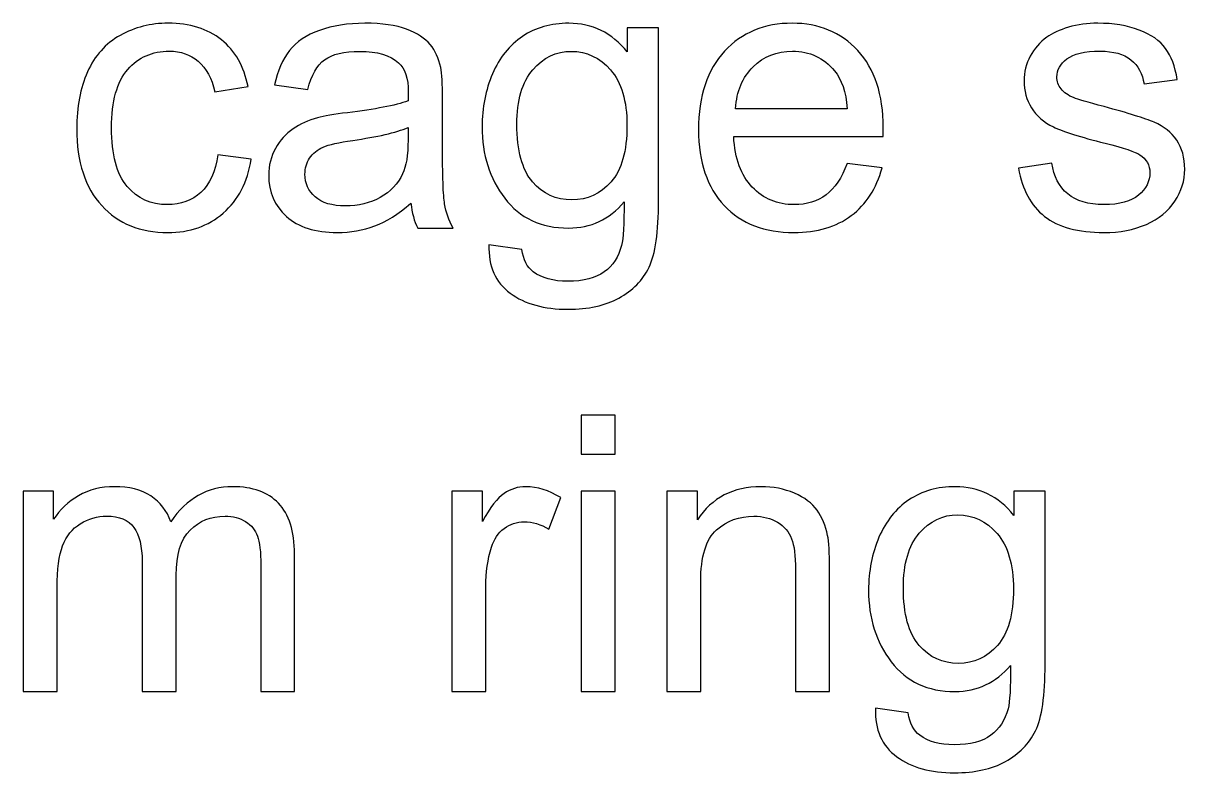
# Model space of a CAD drawing. Header units: centimetres. Extents: x -233 to -82, y 123 to 153.
# Drawn here: x -168.377 to -167.316, y 145.675 to 146.36 of the extents above; entities that cross this region are included whole.
import ezdxf

# ---------------------------------------------------------------- set-up
doc = ezdxf.new("R2010")
doc.units = ezdxf.units.CM
doc.header["$MEASUREMENT"] = 0
doc.layers.add('layer 1', color=7, linetype='Continuous')

msp = doc.modelspace()

# ---------------------------------------------------------------- linework, layer by layer
at = {"layer": 'layer 1'}
for points, knots in [([(-168.199, 146.23961), (-168.199, 146.23961), (-168.1685, 146.23561), (-168.1685, 146.23561), (-168.1685, 146.23561), (-168.1718, 146.21461), (-168.1803, 146.19821), (-168.194, 146.18631), (-168.194, 146.18631), (-168.2077, 146.17441), (-168.2246, 146.16851), (-168.2446, 146.16851), (-168.2446, 146.16851), (-168.2697, 146.16851), (-168.2898, 146.17671), (-168.305, 146.19311), (-168.305, 146.19311), (-168.3202, 146.20941), (-168.3278, 146.23291), (-168.3278, 146.26341), (-168.3278, 146.26341), (-168.3278, 146.28311), (-168.3245, 146.30041), (-168.318, 146.31521), (-168.318, 146.31521), (-168.3115, 146.33001), (-168.3015, 146.34111), (-168.2881, 146.34861), (-168.2881, 146.34861), (-168.2747, 146.35601), (-168.2601, 146.35971), (-168.2444, 146.35971), (-168.2444, 146.35971), (-168.2245, 146.35971), (-168.2083, 146.35471), (-168.1957, 146.34461), (-168.1957, 146.34461), (-168.1831, 146.33451), (-168.175, 146.32031), (-168.1714, 146.30181), (-168.1714, 146.30181), (-168.1714, 146.30181), (-168.2016, 146.29711), (-168.2016, 146.29711), (-168.2016, 146.29711), (-168.2045, 146.30941), (-168.2095, 146.31871), (-168.2168, 146.32491), (-168.2168, 146.32491), (-168.2241, 146.33111), (-168.2329, 146.33421), (-168.2432, 146.33421), (-168.2432, 146.33421), (-168.2589, 146.33421), (-168.2716, 146.32861), (-168.2813, 146.31741), (-168.2813, 146.31741), (-168.2911, 146.30621), (-168.296, 146.28851), (-168.296, 146.26421), (-168.296, 146.26421), (-168.296, 146.23971), (-168.2913, 146.22181), (-168.2818, 146.21071), (-168.2818, 146.21071), (-168.2724, 146.19961), (-168.2601, 146.19401), (-168.245, 146.19401), (-168.245, 146.19401), (-168.2328, 146.19401), (-168.2226, 146.19771), (-168.2144, 146.20521), (-168.2144, 146.20521), (-168.2063, 146.21271), (-168.2011, 146.22411), (-168.199, 146.23961)], [0, 0, 0, 0, 0.05, 0.05, 0.05, 0.05, 0.1, 0.1, 0.1, 0.1, 0.15, 0.15, 0.15, 0.15, 0.2, 0.2, 0.2, 0.2, 0.25, 0.25, 0.25, 0.25, 0.3, 0.3, 0.3, 0.3, 0.35, 0.35, 0.35, 0.35, 0.4, 0.4, 0.4, 0.4, 0.45, 0.45, 0.45, 0.45, 0.5, 0.5, 0.5, 0.5, 0.55, 0.55, 0.55, 0.55, 0.6, 0.6, 0.6, 0.6, 0.65, 0.65, 0.65, 0.65, 0.7, 0.7, 0.7, 0.7, 0.75, 0.75, 0.75, 0.75, 0.8, 0.8, 0.8, 0.8, 0.85, 0.85, 0.85, 0.85, 0.9, 0.9, 0.9, 0.9, 1, 1, 1, 1]), ([(-168.0226, 146.19521), (-168.0341, 146.18541), (-168.0451, 146.17851), (-168.0557, 146.17451), (-168.0557, 146.17451), (-168.0664, 146.17051), (-168.0778, 146.16851), (-168.0899, 146.16851), (-168.0899, 146.16851), (-168.11, 146.16851), (-168.1255, 146.17341), (-168.1363, 146.18321), (-168.1363, 146.18321), (-168.1471, 146.19301), (-168.1525, 146.20551), (-168.1525, 146.22081), (-168.1525, 146.22081), (-168.1525, 146.22981), (-168.1504, 146.23801), (-168.1463, 146.24541), (-168.1463, 146.24541), (-168.1422, 146.25281), (-168.1369, 146.25871), (-168.1303, 146.26321), (-168.1303, 146.26321), (-168.1237, 146.26771), (-168.1163, 146.27111), (-168.108, 146.27341), (-168.108, 146.27341), (-168.1019, 146.27501), (-168.0928, 146.27651), (-168.0805, 146.27801), (-168.0805, 146.27801), (-168.0554, 146.28101), (-168.037, 146.28461), (-168.0252, 146.28871), (-168.0252, 146.28871), (-168.0251, 146.29301), (-168.025, 146.29571), (-168.025, 146.29681), (-168.025, 146.29681), (-168.025, 146.30941), (-168.0279, 146.31831), (-168.0338, 146.32351), (-168.0338, 146.32351), (-168.0417, 146.33051), (-168.0535, 146.33401), (-168.0691, 146.33401), (-168.0691, 146.33401), (-168.0837, 146.33401), (-168.0945, 146.33151), (-168.1014, 146.32641), (-168.1014, 146.32641), (-168.1083, 146.32131), (-168.1135, 146.31221), (-168.1168, 146.29921), (-168.1168, 146.29921), (-168.1168, 146.29921), (-168.1471, 146.30331), (-168.1471, 146.30331), (-168.1471, 146.30331), (-168.1444, 146.31631), (-168.1398, 146.32681), (-168.1335, 146.33481), (-168.1335, 146.33481), (-168.1272, 146.34271), (-168.118, 146.34891), (-168.1061, 146.35321), (-168.1061, 146.35321), (-168.0942, 146.35751), (-168.0803, 146.35971), (-168.0646, 146.35971), (-168.0646, 146.35971), (-168.049, 146.35971), (-168.0363, 146.35791), (-168.0265, 146.35421), (-168.0265, 146.35421), (-168.0168, 146.35051), (-168.0096, 146.34581), (-168.005, 146.34031), (-168.005, 146.34031), (-168.0004, 146.33471), (-167.9972, 146.32771), (-167.9954, 146.31921), (-167.9954, 146.31921), (-167.9943, 146.31391), (-167.9938, 146.30441), (-167.9938, 146.29061), (-167.9938, 146.29061), (-167.9938, 146.29061), (-167.9938, 146.24931), (-167.9938, 146.24931), (-167.9938, 146.24931), (-167.9938, 146.22041), (-167.9931, 146.20221), (-167.9918, 146.19461), (-167.9918, 146.19461), (-167.9905, 146.18691), (-167.9879, 146.17961), (-167.984, 146.17261), (-167.984, 146.17261), (-167.984, 146.17261), (-168.0164, 146.17261), (-168.0164, 146.17261), (-168.0164, 146.17261), (-168.0196, 146.17901), (-168.0217, 146.18651), (-168.0226, 146.19521)], [0, 0, 0, 0, 0.0357143, 0.0357143, 0.0357143, 0.0357143, 0.0714286, 0.0714286, 0.0714286, 0.0714286, 0.1071429, 0.1071429, 0.1071429, 0.1071429, 0.1428571, 0.1428571, 0.1428571, 0.1428571, 0.1785714, 0.1785714, 0.1785714, 0.1785714, 0.2142857, 0.2142857, 0.2142857, 0.2142857, 0.25, 0.25, 0.25, 0.25, 0.2857143, 0.2857143, 0.2857143, 0.2857143, 0.3214286, 0.3214286, 0.3214286, 0.3214286, 0.3571429, 0.3571429, 0.3571429, 0.3571429, 0.3928571, 0.3928571, 0.3928571, 0.3928571, 0.4285714, 0.4285714, 0.4285714, 0.4285714, 0.4642857, 0.4642857, 0.4642857, 0.4642857, 0.5, 0.5, 0.5, 0.5, 0.5357143, 0.5357143, 0.5357143, 0.5357143, 0.5714286, 0.5714286, 0.5714286, 0.5714286, 0.6071429, 0.6071429, 0.6071429, 0.6071429, 0.6428571, 0.6428571, 0.6428571, 0.6428571, 0.6785714, 0.6785714, 0.6785714, 0.6785714, 0.7142857, 0.7142857, 0.7142857, 0.7142857, 0.75, 0.75, 0.75, 0.75, 0.7857143, 0.7857143, 0.7857143, 0.7857143, 0.8214286, 0.8214286, 0.8214286, 0.8214286, 0.8571429, 0.8571429, 0.8571429, 0.8571429, 0.8928571, 0.8928571, 0.8928571, 0.8928571, 0.9285714, 0.9285714, 0.9285714, 0.9285714, 1, 1, 1, 1]), ([(-167.9514, 146.15741), (-167.9514, 146.15741), (-167.9213, 146.15301), (-167.9213, 146.15301), (-167.9213, 146.15301), (-167.92, 146.14371), (-167.9165, 146.13691), (-167.9108, 146.13261), (-167.9108, 146.13261), (-167.9031, 146.12691), (-167.8926, 146.12401), (-167.8793, 146.12401), (-167.8793, 146.12401), (-167.8649, 146.12401), (-167.8538, 146.12691), (-167.846, 146.13261), (-167.846, 146.13261), (-167.8382, 146.13831), (-167.8329, 146.14641), (-167.8302, 146.15681), (-167.8302, 146.15681), (-167.8286, 146.16311), (-167.8278, 146.17631), (-167.8279, 146.19651), (-167.8279, 146.19651), (-167.8414, 146.18061), (-167.8583, 146.17261), (-167.8786, 146.17261), (-167.8786, 146.17261), (-167.9037, 146.17261), (-167.9232, 146.18171), (-167.9369, 146.19981), (-167.9369, 146.19981), (-167.9507, 146.21791), (-167.9576, 146.23971), (-167.9576, 146.26511), (-167.9576, 146.26511), (-167.9576, 146.28261), (-167.9544, 146.29871), (-167.9481, 146.31351), (-167.9481, 146.31351), (-167.9418, 146.32821), (-167.9327, 146.33961), (-167.9207, 146.34771), (-167.9207, 146.34771), (-167.9087, 146.35571), (-167.8946, 146.35971), (-167.8784, 146.35971), (-167.8784, 146.35971), (-167.8568, 146.35971), (-167.839, 146.35101), (-167.825, 146.33351), (-167.825, 146.33351), (-167.825, 146.33351), (-167.825, 146.35551), (-167.825, 146.35551), (-167.825, 146.35551), (-167.825, 146.35551), (-167.7964, 146.35551), (-167.7964, 146.35551), (-167.7964, 146.35551), (-167.7964, 146.35551), (-167.7964, 146.19741), (-167.7964, 146.19741), (-167.7964, 146.19741), (-167.7964, 146.16891), (-167.7993, 146.14871), (-167.8051, 146.13681), (-167.8051, 146.13681), (-167.8109, 146.12491), (-167.8201, 146.11561), (-167.8326, 146.10871), (-167.8326, 146.10871), (-167.8452, 146.10181), (-167.8607, 146.09841), (-167.8791, 146.09841), (-167.8791, 146.09841), (-167.9009, 146.09841), (-167.9185, 146.10331), (-167.9319, 146.11311), (-167.9319, 146.11311), (-167.9454, 146.12291), (-167.9519, 146.13771), (-167.9514, 146.15741)], [0, 0, 0, 0, 0.0454545, 0.0454545, 0.0454545, 0.0454545, 0.0909091, 0.0909091, 0.0909091, 0.0909091, 0.1363636, 0.1363636, 0.1363636, 0.1363636, 0.1818182, 0.1818182, 0.1818182, 0.1818182, 0.2272727, 0.2272727, 0.2272727, 0.2272727, 0.2727273, 0.2727273, 0.2727273, 0.2727273, 0.3181818, 0.3181818, 0.3181818, 0.3181818, 0.3636364, 0.3636364, 0.3636364, 0.3636364, 0.4090909, 0.4090909, 0.4090909, 0.4090909, 0.4545455, 0.4545455, 0.4545455, 0.4545455, 0.5, 0.5, 0.5, 0.5, 0.5454545, 0.5454545, 0.5454545, 0.5454545, 0.5909091, 0.5909091, 0.5909091, 0.5909091, 0.6363636, 0.6363636, 0.6363636, 0.6363636, 0.6818182, 0.6818182, 0.6818182, 0.6818182, 0.7272727, 0.7272727, 0.7272727, 0.7272727, 0.7727273, 0.7727273, 0.7727273, 0.7727273, 0.8181818, 0.8181818, 0.8181818, 0.8181818, 0.8636364, 0.8636364, 0.8636364, 0.8636364, 0.9090909, 0.9090909, 0.9090909, 0.9090909, 1, 1, 1, 1]), ([(-167.6243, 146.23151), (-167.6243, 146.23151), (-167.5923, 146.22751), (-167.5923, 146.22751), (-167.5923, 146.22751), (-167.5974, 146.20881), (-167.6067, 146.19431), (-167.6204, 146.18401), (-167.6204, 146.18401), (-167.6341, 146.17371), (-167.6515, 146.16851), (-167.6727, 146.16851), (-167.6727, 146.16851), (-167.6995, 146.16851), (-167.7207, 146.17671), (-167.7364, 146.19321), (-167.7364, 146.19321), (-167.7521, 146.20971), (-167.7599, 146.23281), (-167.7599, 146.26251), (-167.7599, 146.26251), (-167.7599, 146.29331), (-167.752, 146.31721), (-167.7361, 146.33421), (-167.7361, 146.33421), (-167.7202, 146.35121), (-167.6997, 146.35971), (-167.6744, 146.35971), (-167.6744, 146.35971), (-167.65, 146.35971), (-167.63, 146.35141), (-167.6145, 146.33471), (-167.6145, 146.33471), (-167.599, 146.31801), (-167.5912, 146.29461), (-167.5912, 146.26441), (-167.5912, 146.26441), (-167.5912, 146.26261), (-167.5913, 146.25981), (-167.5914, 146.25611), (-167.5914, 146.25611), (-167.5914, 146.25611), (-167.7278, 146.25611), (-167.7278, 146.25611), (-167.7278, 146.25611), (-167.7267, 146.23601), (-167.721, 146.22071), (-167.7108, 146.21001), (-167.7108, 146.21001), (-167.7006, 146.19931), (-167.6878, 146.19401), (-167.6725, 146.19401), (-167.6725, 146.19401), (-167.6612, 146.19401), (-167.6515, 146.19701), (-167.6434, 146.20301), (-167.6434, 146.20301), (-167.6354, 146.20891), (-167.629, 146.21841), (-167.6243, 146.23151)], [0, 0, 0, 0, 0.0625, 0.0625, 0.0625, 0.0625, 0.125, 0.125, 0.125, 0.125, 0.1875, 0.1875, 0.1875, 0.1875, 0.25, 0.25, 0.25, 0.25, 0.3125, 0.3125, 0.3125, 0.3125, 0.375, 0.375, 0.375, 0.375, 0.4375, 0.4375, 0.4375, 0.4375, 0.5, 0.5, 0.5, 0.5, 0.5625, 0.5625, 0.5625, 0.5625, 0.625, 0.625, 0.625, 0.625, 0.6875, 0.6875, 0.6875, 0.6875, 0.75, 0.75, 0.75, 0.75, 0.8125, 0.8125, 0.8125, 0.8125, 0.875, 0.875, 0.875, 0.875, 1, 1, 1, 1]), ([(-167.4677, 146.22721), (-167.4677, 146.22721), (-167.4371, 146.23201), (-167.4371, 146.23201), (-167.4371, 146.23201), (-167.4354, 146.21971), (-167.4306, 146.21031), (-167.4227, 146.20381), (-167.4227, 146.20381), (-167.4148, 146.19731), (-167.4038, 146.19401), (-167.3897, 146.19401), (-167.3897, 146.19401), (-167.3755, 146.19401), (-167.3649, 146.19691), (-167.358, 146.20271), (-167.358, 146.20271), (-167.3511, 146.20851), (-167.3477, 146.21531), (-167.3477, 146.22311), (-167.3477, 146.22311), (-167.3477, 146.23011), (-167.3507, 146.23561), (-167.3568, 146.23961), (-167.3568, 146.23961), (-167.3611, 146.24231), (-167.3716, 146.24581), (-167.3885, 146.25011), (-167.3885, 146.25011), (-167.4112, 146.25581), (-167.427, 146.26081), (-167.4358, 146.26501), (-167.4358, 146.26501), (-167.4446, 146.26921), (-167.4513, 146.27501), (-167.4558, 146.28241), (-167.4558, 146.28241), (-167.4603, 146.28981), (-167.4626, 146.29801), (-167.4626, 146.30701), (-167.4626, 146.30701), (-167.4626, 146.31511), (-167.4607, 146.32271), (-167.457, 146.32961), (-167.457, 146.32961), (-167.4533, 146.33651), (-167.4482, 146.34231), (-167.4417, 146.34691), (-167.4417, 146.34691), (-167.4369, 146.35051), (-167.4303, 146.35351), (-167.422, 146.35601), (-167.422, 146.35601), (-167.4137, 146.35851), (-167.4047, 146.35971), (-167.3952, 146.35971), (-167.3952, 146.35971), (-167.3809, 146.35971), (-167.3683, 146.35761), (-167.3574, 146.35351), (-167.3574, 146.35351), (-167.3465, 146.34941), (-167.3385, 146.34381), (-167.3333, 146.33671), (-167.3333, 146.33671), (-167.3282, 146.32961), (-167.3246, 146.32021), (-167.3227, 146.30831), (-167.3227, 146.30831), (-167.3227, 146.30831), (-167.353, 146.30421), (-167.353, 146.30421), (-167.353, 146.30421), (-167.3544, 146.31361), (-167.3584, 146.32101), (-167.365, 146.32631), (-167.365, 146.32631), (-167.3716, 146.33161), (-167.3809, 146.33421), (-167.393, 146.33421), (-167.393, 146.33421), (-167.4072, 146.33421), (-167.4173, 146.33191), (-167.4234, 146.32721), (-167.4234, 146.32721), (-167.4295, 146.32251), (-167.4326, 146.31691), (-167.4326, 146.31061), (-167.4326, 146.31061), (-167.4326, 146.30651), (-167.4313, 146.30291), (-167.4288, 146.29971), (-167.4288, 146.29971), (-167.4263, 146.29641), (-167.4223, 146.29361), (-167.4169, 146.29151), (-167.4169, 146.29151), (-167.4138, 146.29031), (-167.4047, 146.28761), (-167.3895, 146.28351), (-167.3895, 146.28351), (-167.3676, 146.27761), (-167.3523, 146.27291), (-167.3436, 146.26921), (-167.3436, 146.26921), (-167.3349, 146.26551), (-167.3281, 146.26001), (-167.3232, 146.25291), (-167.3232, 146.25291), (-167.3183, 146.24581), (-167.3158, 146.23691), (-167.3158, 146.22631), (-167.3158, 146.22631), (-167.3158, 146.21601), (-167.3188, 146.20631), (-167.3248, 146.19721), (-167.3248, 146.19721), (-167.3309, 146.18811), (-167.3396, 146.18101), (-167.3509, 146.17601), (-167.3509, 146.17601), (-167.3623, 146.17101), (-167.3752, 146.16851), (-167.3895, 146.16851), (-167.3895, 146.16851), (-167.4133, 146.16851), (-167.4314, 146.17341), (-167.4439, 146.18331), (-167.4439, 146.18331), (-167.4564, 146.19321), (-167.4643, 146.20781), (-167.4677, 146.22721)], [0, 0, 0, 0, 0.0294118, 0.0294118, 0.0294118, 0.0294118, 0.0588235, 0.0588235, 0.0588235, 0.0588235, 0.0882353, 0.0882353, 0.0882353, 0.0882353, 0.1176471, 0.1176471, 0.1176471, 0.1176471, 0.1470588, 0.1470588, 0.1470588, 0.1470588, 0.1764706, 0.1764706, 0.1764706, 0.1764706, 0.2058824, 0.2058824, 0.2058824, 0.2058824, 0.2352941, 0.2352941, 0.2352941, 0.2352941, 0.2647059, 0.2647059, 0.2647059, 0.2647059, 0.2941176, 0.2941176, 0.2941176, 0.2941176, 0.3235294, 0.3235294, 0.3235294, 0.3235294, 0.3529412, 0.3529412, 0.3529412, 0.3529412, 0.3823529, 0.3823529, 0.3823529, 0.3823529, 0.4117647, 0.4117647, 0.4117647, 0.4117647, 0.4411765, 0.4411765, 0.4411765, 0.4411765, 0.4705882, 0.4705882, 0.4705882, 0.4705882, 0.5, 0.5, 0.5, 0.5, 0.5294118, 0.5294118, 0.5294118, 0.5294118, 0.5588235, 0.5588235, 0.5588235, 0.5588235, 0.5882353, 0.5882353, 0.5882353, 0.5882353, 0.6176471, 0.6176471, 0.6176471, 0.6176471, 0.6470588, 0.6470588, 0.6470588, 0.6470588, 0.6764706, 0.6764706, 0.6764706, 0.6764706, 0.7058824, 0.7058824, 0.7058824, 0.7058824, 0.7352941, 0.7352941, 0.7352941, 0.7352941, 0.7647059, 0.7647059, 0.7647059, 0.7647059, 0.7941176, 0.7941176, 0.7941176, 0.7941176, 0.8235294, 0.8235294, 0.8235294, 0.8235294, 0.8529412, 0.8529412, 0.8529412, 0.8529412, 0.8823529, 0.8823529, 0.8823529, 0.8823529, 0.9117647, 0.9117647, 0.9117647, 0.9117647, 0.9411765, 0.9411765, 0.9411765, 0.9411765, 1, 1, 1, 1]), ([(-167.9258, 146.26731), (-167.9258, 146.24331), (-167.921, 146.22581), (-167.9115, 146.21481), (-167.9115, 146.21481), (-167.902, 146.20381), (-167.89, 146.19831), (-167.8756, 146.19831), (-167.8756, 146.19831), (-167.8614, 146.19831), (-167.8495, 146.20381), (-167.8398, 146.21481), (-167.8398, 146.21481), (-167.8301, 146.22571), (-167.8253, 146.24291), (-167.8253, 146.26631), (-167.8253, 146.26631), (-167.8253, 146.28871), (-167.8303, 146.30561), (-167.8402, 146.31701), (-167.8402, 146.31701), (-167.8501, 146.32831), (-167.8621, 146.33401), (-167.8762, 146.33401), (-167.8762, 146.33401), (-167.8899, 146.33401), (-167.9016, 146.32841), (-167.9113, 146.31721), (-167.9113, 146.31721), (-167.921, 146.30601), (-167.9258, 146.28941), (-167.9258, 146.26731)], [0, 0, 0, 0, 0.1111111, 0.1111111, 0.1111111, 0.1111111, 0.2222222, 0.2222222, 0.2222222, 0.2222222, 0.3333333, 0.3333333, 0.3333333, 0.3333333, 0.4444444, 0.4444444, 0.4444444, 0.4444444, 0.5555556, 0.5555556, 0.5555556, 0.5555556, 0.6666667, 0.6666667, 0.6666667, 0.6666667, 0.7777778, 0.7777778, 0.7777778, 0.7777778, 1, 1, 1, 1]), ([(-167.7261, 146.28161), (-167.7261, 146.28161), (-167.624, 146.28161), (-167.624, 146.28161), (-167.624, 146.28161), (-167.6253, 146.29701), (-167.6292, 146.30861), (-167.6357, 146.31631), (-167.6357, 146.31631), (-167.6456, 146.32821), (-167.6584, 146.33421), (-167.6741, 146.33421), (-167.6741, 146.33421), (-167.6884, 146.33421), (-167.7003, 146.32941), (-167.71, 146.31991), (-167.71, 146.31991), (-167.7197, 146.31041), (-167.7251, 146.29761), (-167.7261, 146.28161)], [0, 0, 0, 0, 0.1666667, 0.1666667, 0.1666667, 0.1666667, 0.3333333, 0.3333333, 0.3333333, 0.3333333, 0.5, 0.5, 0.5, 0.5, 0.6666667, 0.6666667, 0.6666667, 0.6666667, 1, 1, 1, 1]), ([(-168.0252, 146.26441), (-168.0364, 146.25981), (-168.0533, 146.25591), (-168.0758, 146.25271), (-168.0758, 146.25271), (-168.0885, 146.25081), (-168.0975, 146.24881), (-168.1028, 146.24651), (-168.1028, 146.24651), (-168.1081, 146.24421), (-168.1122, 146.24091), (-168.1151, 146.23651), (-168.1151, 146.23651), (-168.118, 146.23201), (-168.1194, 146.22711), (-168.1194, 146.22171), (-168.1194, 146.22171), (-168.1194, 146.21341), (-168.1163, 146.20661), (-168.11, 146.20111), (-168.11, 146.20111), (-168.1037, 146.19561), (-168.0946, 146.19281), (-168.0825, 146.19281), (-168.0825, 146.19281), (-168.0706, 146.19281), (-168.0599, 146.19541), (-168.0506, 146.20061), (-168.0506, 146.20061), (-168.0413, 146.20581), (-168.0345, 146.21291), (-168.0302, 146.22201), (-168.0302, 146.22201), (-168.0269, 146.22901), (-168.0252, 146.23931), (-168.0252, 146.25301), (-168.0252, 146.25301), (-168.0252, 146.25301), (-168.0252, 146.26441), (-168.0252, 146.26441)], [0, 0, 0, 0, 0.0909091, 0.0909091, 0.0909091, 0.0909091, 0.1818182, 0.1818182, 0.1818182, 0.1818182, 0.2727273, 0.2727273, 0.2727273, 0.2727273, 0.3636364, 0.3636364, 0.3636364, 0.3636364, 0.4545455, 0.4545455, 0.4545455, 0.4545455, 0.5454545, 0.5454545, 0.5454545, 0.5454545, 0.6363636, 0.6363636, 0.6363636, 0.6363636, 0.7272727, 0.7272727, 0.7272727, 0.7272727, 0.8181818, 0.8181818, 0.8181818, 0.8181818, 1, 1, 1, 1]), ([(-167.8672, 145.96618), (-167.8672, 145.96618), (-167.8672, 146.00178), (-167.8672, 146.00178), (-167.8672, 146.00178), (-167.8672, 146.00178), (-167.8362, 146.00178), (-167.8362, 146.00178), (-167.8362, 146.00178), (-167.8362, 146.00178), (-167.8362, 145.96618), (-167.8362, 145.96618), (-167.8362, 145.96618), (-167.8362, 145.96618), (-167.8672, 145.96618), (-167.8672, 145.96618)], [0, 0, 0, 0, 0.2, 0.2, 0.2, 0.2, 0.4, 0.4, 0.4, 0.4, 0.6, 0.6, 0.6, 0.6, 1, 1, 1, 1]), ([(-168.3767, 145.74928), (-168.3767, 145.74928), (-168.3767, 145.93218), (-168.3767, 145.93218), (-168.3767, 145.93218), (-168.3767, 145.93218), (-168.349, 145.93218), (-168.349, 145.93218), (-168.349, 145.93218), (-168.349, 145.93218), (-168.349, 145.90658), (-168.349, 145.90658), (-168.349, 145.90658), (-168.3433, 145.91548), (-168.3356, 145.92268), (-168.3261, 145.92818), (-168.3261, 145.92818), (-168.3166, 145.93368), (-168.3057, 145.93638), (-168.2935, 145.93638), (-168.2935, 145.93638), (-168.28, 145.93638), (-168.2689, 145.93358), (-168.2602, 145.92798), (-168.2602, 145.92798), (-168.2515, 145.92228), (-168.2454, 145.91438), (-168.2419, 145.90428), (-168.2419, 145.90428), (-168.2274, 145.92568), (-168.2086, 145.93638), (-168.1854, 145.93638), (-168.1854, 145.93638), (-168.1673, 145.93638), (-168.1533, 145.93138), (-168.1435, 145.92128), (-168.1435, 145.92128), (-168.1338, 145.91118), (-168.1289, 145.89578), (-168.1289, 145.87488), (-168.1289, 145.87488), (-168.1289, 145.87488), (-168.1289, 145.74928), (-168.1289, 145.74928), (-168.1289, 145.74928), (-168.1289, 145.74928), (-168.1597, 145.74928), (-168.1597, 145.74928), (-168.1597, 145.74928), (-168.1597, 145.74928), (-168.1597, 145.86448), (-168.1597, 145.86448), (-168.1597, 145.86448), (-168.1597, 145.87688), (-168.1607, 145.88578), (-168.1627, 145.89128), (-168.1627, 145.89128), (-168.1647, 145.89678), (-168.1683, 145.90118), (-168.1736, 145.90448), (-168.1736, 145.90448), (-168.1789, 145.90778), (-168.1852, 145.90948), (-168.1923, 145.90948), (-168.1923, 145.90948), (-168.2052, 145.90948), (-168.2158, 145.90518), (-168.2243, 145.89668), (-168.2243, 145.89668), (-168.2328, 145.88808), (-168.237, 145.87438), (-168.237, 145.85558), (-168.237, 145.85558), (-168.237, 145.85558), (-168.237, 145.74928), (-168.237, 145.74928), (-168.237, 145.74928), (-168.237, 145.74928), (-168.2681, 145.74928), (-168.2681, 145.74928), (-168.2681, 145.74928), (-168.2681, 145.74928), (-168.2681, 145.86818), (-168.2681, 145.86818), (-168.2681, 145.86818), (-168.2681, 145.88188), (-168.2706, 145.89228), (-168.2756, 145.89918), (-168.2756, 145.89918), (-168.2807, 145.90608), (-168.2889, 145.90948), (-168.3004, 145.90948), (-168.3004, 145.90948), (-168.3091, 145.90948), (-168.3172, 145.90718), (-168.3246, 145.90258), (-168.3246, 145.90258), (-168.332, 145.89798), (-168.3374, 145.89128), (-168.3407, 145.88248), (-168.3407, 145.88248), (-168.344, 145.87358), (-168.3457, 145.86088), (-168.3457, 145.84418), (-168.3457, 145.84418), (-168.3457, 145.84418), (-168.3457, 145.74928), (-168.3457, 145.74928), (-168.3457, 145.74928), (-168.3457, 145.74928), (-168.3767, 145.74928), (-168.3767, 145.74928)], [0, 0, 0, 0, 0.0344828, 0.0344828, 0.0344828, 0.0344828, 0.0689655, 0.0689655, 0.0689655, 0.0689655, 0.1034483, 0.1034483, 0.1034483, 0.1034483, 0.137931, 0.137931, 0.137931, 0.137931, 0.1724138, 0.1724138, 0.1724138, 0.1724138, 0.2068966, 0.2068966, 0.2068966, 0.2068966, 0.2413793, 0.2413793, 0.2413793, 0.2413793, 0.2758621, 0.2758621, 0.2758621, 0.2758621, 0.3103448, 0.3103448, 0.3103448, 0.3103448, 0.3448276, 0.3448276, 0.3448276, 0.3448276, 0.3793103, 0.3793103, 0.3793103, 0.3793103, 0.4137931, 0.4137931, 0.4137931, 0.4137931, 0.4482759, 0.4482759, 0.4482759, 0.4482759, 0.4827586, 0.4827586, 0.4827586, 0.4827586, 0.5172414, 0.5172414, 0.5172414, 0.5172414, 0.5517241, 0.5517241, 0.5517241, 0.5517241, 0.5862069, 0.5862069, 0.5862069, 0.5862069, 0.6206897, 0.6206897, 0.6206897, 0.6206897, 0.6551724, 0.6551724, 0.6551724, 0.6551724, 0.6896552, 0.6896552, 0.6896552, 0.6896552, 0.7241379, 0.7241379, 0.7241379, 0.7241379, 0.7586207, 0.7586207, 0.7586207, 0.7586207, 0.7931034, 0.7931034, 0.7931034, 0.7931034, 0.8275862, 0.8275862, 0.8275862, 0.8275862, 0.862069, 0.862069, 0.862069, 0.862069, 0.8965517, 0.8965517, 0.8965517, 0.8965517, 0.9310345, 0.9310345, 0.9310345, 0.9310345, 1, 1, 1, 1]), ([(-167.9852, 145.74928), (-167.9852, 145.74928), (-167.9852, 145.93218), (-167.9852, 145.93218), (-167.9852, 145.93218), (-167.9852, 145.93218), (-167.9573, 145.93218), (-167.9573, 145.93218), (-167.9573, 145.93218), (-167.9573, 145.93218), (-167.9573, 145.90448), (-167.9573, 145.90448), (-167.9573, 145.90448), (-167.9502, 145.91748), (-167.9436, 145.92608), (-167.9375, 145.93018), (-167.9375, 145.93018), (-167.9315, 145.93428), (-167.9249, 145.93638), (-167.9177, 145.93638), (-167.9177, 145.93638), (-167.9072, 145.93638), (-167.8966, 145.93308), (-167.8858, 145.92638), (-167.8858, 145.92638), (-167.8858, 145.92638), (-167.8965, 145.89758), (-167.8965, 145.89758), (-167.8965, 145.89758), (-167.904, 145.90208), (-167.9116, 145.90428), (-167.9192, 145.90428), (-167.9192, 145.90428), (-167.926, 145.90428), (-167.9321, 145.90228), (-167.9375, 145.89818), (-167.9375, 145.89818), (-167.9429, 145.89408), (-167.9467, 145.88848), (-167.949, 145.88118), (-167.949, 145.88118), (-167.9525, 145.87018), (-167.9542, 145.85818), (-167.9542, 145.84508), (-167.9542, 145.84508), (-167.9542, 145.84508), (-167.9542, 145.74928), (-167.9542, 145.74928), (-167.9542, 145.74928), (-167.9542, 145.74928), (-167.9852, 145.74928), (-167.9852, 145.74928)], [0, 0, 0, 0, 0.0714286, 0.0714286, 0.0714286, 0.0714286, 0.1428571, 0.1428571, 0.1428571, 0.1428571, 0.2142857, 0.2142857, 0.2142857, 0.2142857, 0.2857143, 0.2857143, 0.2857143, 0.2857143, 0.3571429, 0.3571429, 0.3571429, 0.3571429, 0.4285714, 0.4285714, 0.4285714, 0.4285714, 0.5, 0.5, 0.5, 0.5, 0.5714286, 0.5714286, 0.5714286, 0.5714286, 0.6428571, 0.6428571, 0.6428571, 0.6428571, 0.7142857, 0.7142857, 0.7142857, 0.7142857, 0.7857143, 0.7857143, 0.7857143, 0.7857143, 0.8571429, 0.8571429, 0.8571429, 0.8571429, 1, 1, 1, 1]), ([(-167.8672, 145.74928), (-167.8672, 145.74928), (-167.8672, 145.93218), (-167.8672, 145.93218), (-167.8672, 145.93218), (-167.8672, 145.93218), (-167.8362, 145.93218), (-167.8362, 145.93218), (-167.8362, 145.93218), (-167.8362, 145.93218), (-167.8362, 145.74928), (-167.8362, 145.74928), (-167.8362, 145.74928), (-167.8362, 145.74928), (-167.8672, 145.74928), (-167.8672, 145.74928)], [0, 0, 0, 0, 0.2, 0.2, 0.2, 0.2, 0.4, 0.4, 0.4, 0.4, 0.6, 0.6, 0.6, 0.6, 1, 1, 1, 1]), ([(-167.7889, 145.74928), (-167.7889, 145.74928), (-167.7889, 145.93218), (-167.7889, 145.93218), (-167.7889, 145.93218), (-167.7889, 145.93218), (-167.761, 145.93218), (-167.761, 145.93218), (-167.761, 145.93218), (-167.761, 145.93218), (-167.761, 145.90618), (-167.761, 145.90618), (-167.761, 145.90618), (-167.7476, 145.92628), (-167.7282, 145.93638), (-167.7028, 145.93638), (-167.7028, 145.93638), (-167.6918, 145.93638), (-167.6817, 145.93438), (-167.6724, 145.93048), (-167.6724, 145.93048), (-167.6631, 145.92648), (-167.6562, 145.92128), (-167.6516, 145.91488), (-167.6516, 145.91488), (-167.6471, 145.90838), (-167.6439, 145.90078), (-167.642, 145.89188), (-167.642, 145.89188), (-167.6409, 145.88618), (-167.6403, 145.87608), (-167.6403, 145.86178), (-167.6403, 145.86178), (-167.6403, 145.86178), (-167.6403, 145.74928), (-167.6403, 145.74928), (-167.6403, 145.74928), (-167.6403, 145.74928), (-167.6713, 145.74928), (-167.6713, 145.74928), (-167.6713, 145.74928), (-167.6713, 145.74928), (-167.6713, 145.86058), (-167.6713, 145.86058), (-167.6713, 145.86058), (-167.6713, 145.87318), (-167.6725, 145.88258), (-167.6749, 145.88888), (-167.6749, 145.88888), (-167.6773, 145.89518), (-167.6816, 145.90018), (-167.6877, 145.90388), (-167.6877, 145.90388), (-167.6939, 145.90758), (-167.7011, 145.90948), (-167.7094, 145.90948), (-167.7094, 145.90948), (-167.7226, 145.90948), (-167.734, 145.90528), (-167.7435, 145.89688), (-167.7435, 145.89688), (-167.7531, 145.88848), (-167.7579, 145.87258), (-167.7579, 145.84918), (-167.7579, 145.84918), (-167.7579, 145.84918), (-167.7579, 145.74928), (-167.7579, 145.74928), (-167.7579, 145.74928), (-167.7579, 145.74928), (-167.7889, 145.74928), (-167.7889, 145.74928)], [0, 0, 0, 0, 0.0526316, 0.0526316, 0.0526316, 0.0526316, 0.1052632, 0.1052632, 0.1052632, 0.1052632, 0.1578947, 0.1578947, 0.1578947, 0.1578947, 0.2105263, 0.2105263, 0.2105263, 0.2105263, 0.2631579, 0.2631579, 0.2631579, 0.2631579, 0.3157895, 0.3157895, 0.3157895, 0.3157895, 0.3684211, 0.3684211, 0.3684211, 0.3684211, 0.4210526, 0.4210526, 0.4210526, 0.4210526, 0.4736842, 0.4736842, 0.4736842, 0.4736842, 0.5263158, 0.5263158, 0.5263158, 0.5263158, 0.5789474, 0.5789474, 0.5789474, 0.5789474, 0.6315789, 0.6315789, 0.6315789, 0.6315789, 0.6842105, 0.6842105, 0.6842105, 0.6842105, 0.7368421, 0.7368421, 0.7368421, 0.7368421, 0.7894737, 0.7894737, 0.7894737, 0.7894737, 0.8421053, 0.8421053, 0.8421053, 0.8421053, 0.8947368, 0.8947368, 0.8947368, 0.8947368, 1, 1, 1, 1]), ([(-167.5984, 145.73408), (-167.5984, 145.73408), (-167.5683, 145.72968), (-167.5683, 145.72968), (-167.5683, 145.72968), (-167.567, 145.72038), (-167.5635, 145.71358), (-167.5578, 145.70928), (-167.5578, 145.70928), (-167.5501, 145.70358), (-167.5396, 145.70068), (-167.5263, 145.70068), (-167.5263, 145.70068), (-167.5119, 145.70068), (-167.5008, 145.70358), (-167.493, 145.70928), (-167.493, 145.70928), (-167.4852, 145.71498), (-167.4799, 145.72308), (-167.4772, 145.73348), (-167.4772, 145.73348), (-167.4756, 145.73978), (-167.4748, 145.75298), (-167.4749, 145.77318), (-167.4749, 145.77318), (-167.4884, 145.75728), (-167.5053, 145.74928), (-167.5256, 145.74928), (-167.5256, 145.74928), (-167.5507, 145.74928), (-167.5702, 145.75838), (-167.5839, 145.77648), (-167.5839, 145.77648), (-167.5977, 145.79458), (-167.6046, 145.81638), (-167.6046, 145.84178), (-167.6046, 145.84178), (-167.6046, 145.85928), (-167.6014, 145.87538), (-167.5951, 145.89018), (-167.5951, 145.89018), (-167.5888, 145.90488), (-167.5797, 145.91628), (-167.5677, 145.92438), (-167.5677, 145.92438), (-167.5557, 145.93238), (-167.5416, 145.93638), (-167.5254, 145.93638), (-167.5254, 145.93638), (-167.5038, 145.93638), (-167.486, 145.92768), (-167.472, 145.91018), (-167.472, 145.91018), (-167.472, 145.91018), (-167.472, 145.93218), (-167.472, 145.93218), (-167.472, 145.93218), (-167.472, 145.93218), (-167.4434, 145.93218), (-167.4434, 145.93218), (-167.4434, 145.93218), (-167.4434, 145.93218), (-167.4434, 145.77408), (-167.4434, 145.77408), (-167.4434, 145.77408), (-167.4434, 145.74558), (-167.4463, 145.72538), (-167.4521, 145.71348), (-167.4521, 145.71348), (-167.4579, 145.70158), (-167.4671, 145.69228), (-167.4796, 145.68538), (-167.4796, 145.68538), (-167.4922, 145.67848), (-167.5077, 145.67508), (-167.5261, 145.67508), (-167.5261, 145.67508), (-167.5479, 145.67508), (-167.5655, 145.67998), (-167.5789, 145.68978), (-167.5789, 145.68978), (-167.5924, 145.69958), (-167.5989, 145.71438), (-167.5984, 145.73408)], [0, 0, 0, 0, 0.0454545, 0.0454545, 0.0454545, 0.0454545, 0.0909091, 0.0909091, 0.0909091, 0.0909091, 0.1363636, 0.1363636, 0.1363636, 0.1363636, 0.1818182, 0.1818182, 0.1818182, 0.1818182, 0.2272727, 0.2272727, 0.2272727, 0.2272727, 0.2727273, 0.2727273, 0.2727273, 0.2727273, 0.3181818, 0.3181818, 0.3181818, 0.3181818, 0.3636364, 0.3636364, 0.3636364, 0.3636364, 0.4090909, 0.4090909, 0.4090909, 0.4090909, 0.4545455, 0.4545455, 0.4545455, 0.4545455, 0.5, 0.5, 0.5, 0.5, 0.5454545, 0.5454545, 0.5454545, 0.5454545, 0.5909091, 0.5909091, 0.5909091, 0.5909091, 0.6363636, 0.6363636, 0.6363636, 0.6363636, 0.6818182, 0.6818182, 0.6818182, 0.6818182, 0.7272727, 0.7272727, 0.7272727, 0.7272727, 0.7727273, 0.7727273, 0.7727273, 0.7727273, 0.8181818, 0.8181818, 0.8181818, 0.8181818, 0.8636364, 0.8636364, 0.8636364, 0.8636364, 0.9090909, 0.9090909, 0.9090909, 0.9090909, 1, 1, 1, 1]), ([(-167.5728, 145.84398), (-167.5728, 145.81998), (-167.568, 145.80248), (-167.5585, 145.79148), (-167.5585, 145.79148), (-167.549, 145.78048), (-167.537, 145.77498), (-167.5226, 145.77498), (-167.5226, 145.77498), (-167.5084, 145.77498), (-167.4965, 145.78048), (-167.4868, 145.79148), (-167.4868, 145.79148), (-167.4771, 145.80238), (-167.4723, 145.81958), (-167.4723, 145.84298), (-167.4723, 145.84298), (-167.4723, 145.86538), (-167.4773, 145.88228), (-167.4872, 145.89368), (-167.4872, 145.89368), (-167.4971, 145.90498), (-167.5091, 145.91068), (-167.5232, 145.91068), (-167.5232, 145.91068), (-167.5369, 145.91068), (-167.5486, 145.90508), (-167.5583, 145.89388), (-167.5583, 145.89388), (-167.568, 145.88268), (-167.5728, 145.86608), (-167.5728, 145.84398)], [0, 0, 0, 0, 0.1111111, 0.1111111, 0.1111111, 0.1111111, 0.2222222, 0.2222222, 0.2222222, 0.2222222, 0.3333333, 0.3333333, 0.3333333, 0.3333333, 0.4444444, 0.4444444, 0.4444444, 0.4444444, 0.5555556, 0.5555556, 0.5555556, 0.5555556, 0.6666667, 0.6666667, 0.6666667, 0.6666667, 0.7777778, 0.7777778, 0.7777778, 0.7777778, 1, 1, 1, 1])]:
    msp.add_open_spline(points, degree=3, knots=knots, dxfattribs=at)

doc.saveas('drawing.dxf')
